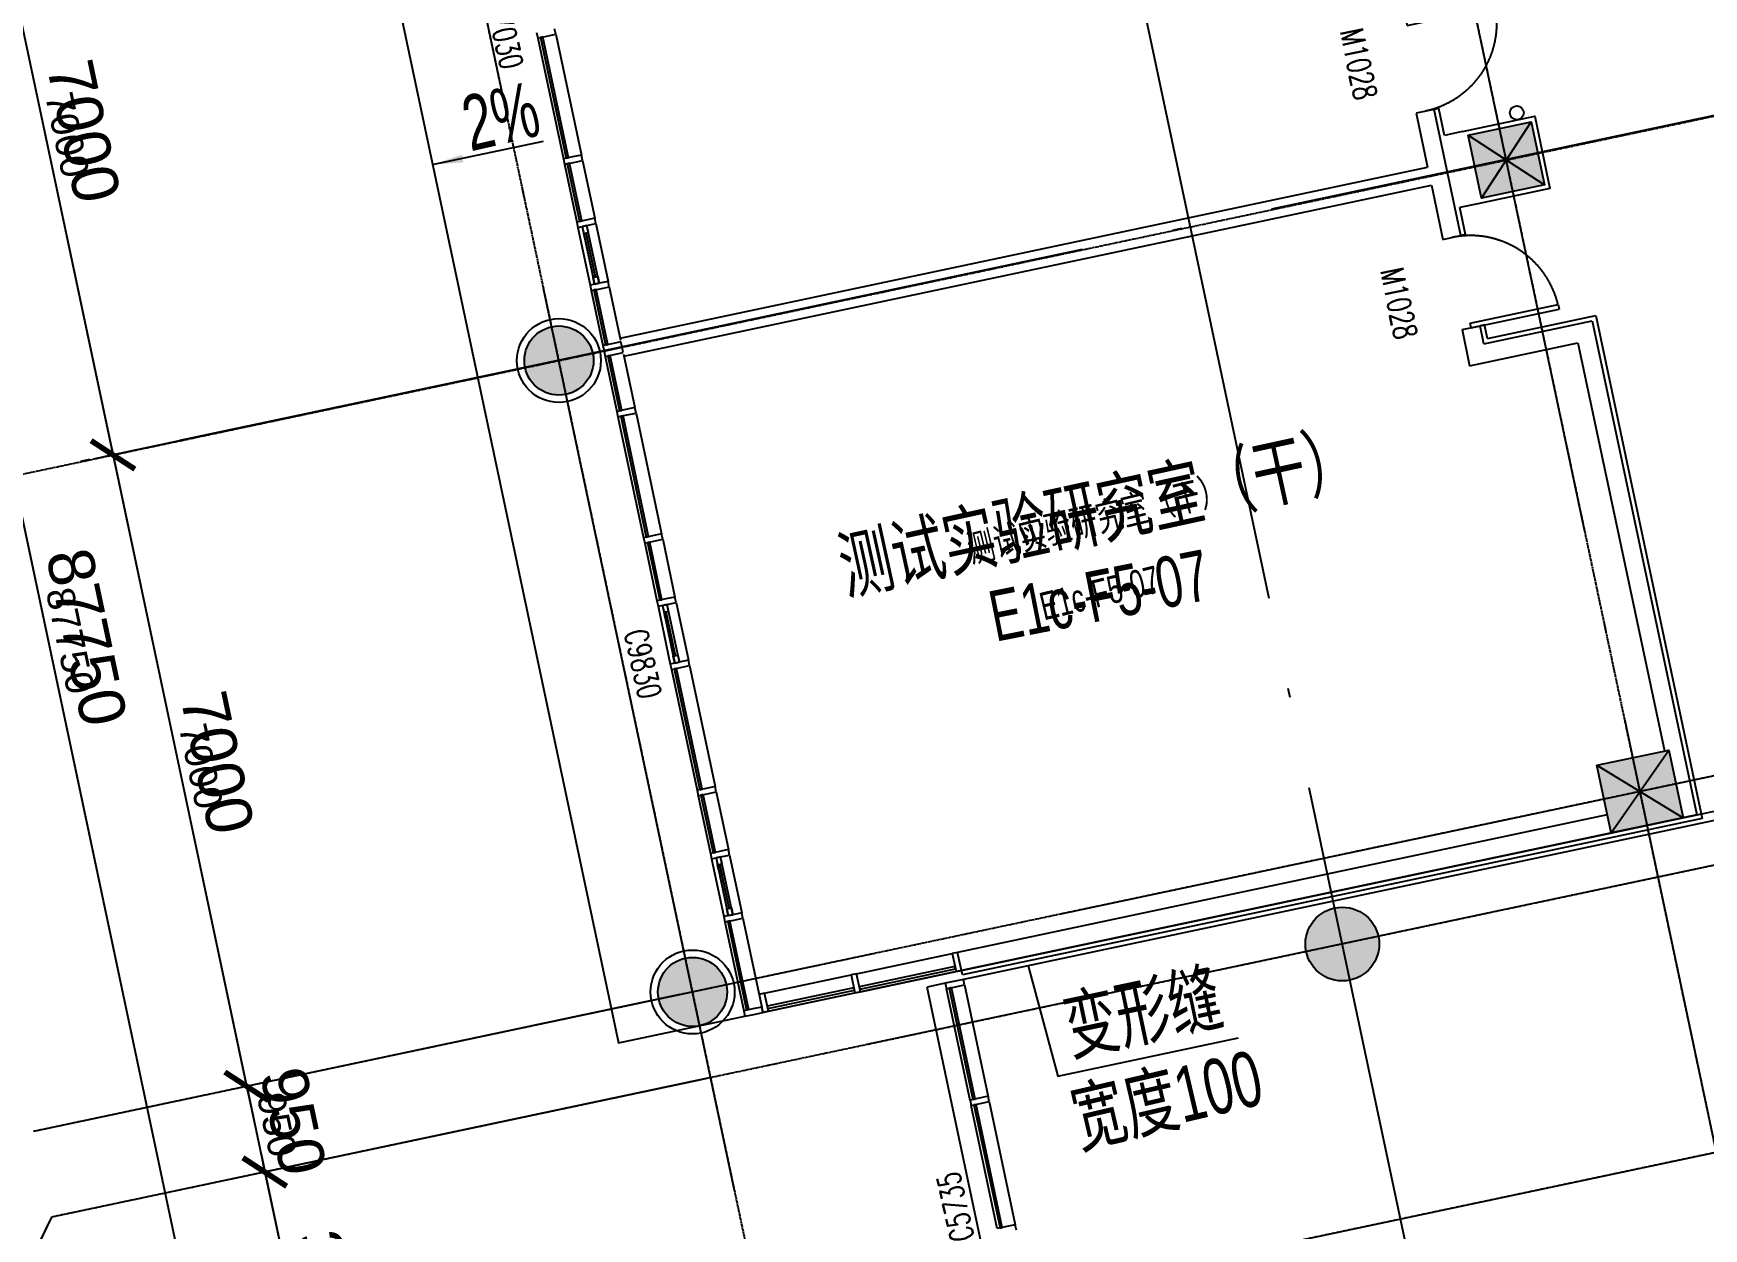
# Model space of a CAD drawing. Header units: millimetres. Extents: x -39175 to 150737, y -15023 to 140542.
# Drawn here: x -21245 to -3135, y 30225 to 43188 of the extents above; entities that cross this region are included whole.
import ezdxf
from ezdxf.enums import TextEntityAlignment as Align

# ---------------------------------------------------------------- set-up
doc = ezdxf.new("R2010")
doc.units = ezdxf.units.MM
doc.header["$LTSCALE"] = 10
for name, pattern in [('DASH', [0.35, 0.25, -0.1]), ('E-RG-1F$0$$0$DOTE', [2.42, 2, -0.2, 0.02, -0.2]), ('E1-RI-5F$0$DASH', [0.35, 0.25, -0.1]), ('XRE2$0$HIDDEN', [0.375, 0.25, -0.125])]:
    doc.linetypes.add(name, pattern=pattern)
for name, color, linetype in [('A—墙体', 7, 'Continuous'), ('A—轴线、尺寸', 1, 'Continuous'), ('A—门窗', 135, 'Continuous'), ('E1-RI-5F$0$A-A-建筑投影线', 53, 'E1-RI-5F$0$DASH'), ('E1-RI-5F$0$A-HOLE', 2, 'Continuous'), ('E1-RI-5F$0$A-ROOF-DRAN', 175, 'Continuous'), ('E1-RI-5F$0$A-SYMB-DOOR', 13, 'Continuous'), ('E1-RI-5F$0$A-SYMB-DOOR1', 4, 'Continuous'), ('E1-RI-5F$0$AUDIT_D_131110141545-10', 7, 'Continuous'), ('I—平面—填充03(灰度)', 250, 'Continuous'), ('I—平面—文字', 40, 'Continuous'), ('I—平面—文字（放大1：100）', 40, 'XRE2$0$HIDDEN'), ('I—平面—装饰面层线', 192, 'Continuous'), ('I—平面—门', 22, 'Continuous'), ('轴线100', 1, 'Continuous')]:
    doc.layers.add(name, color=color, linetype=linetype)
doc.styles.add('ARIAL', font='arial.ttf')
doc.styles.add('E1-RI-5F$0$ECADI-TXT', font='simplex.shx', dxfattribs={"bigfont": 'hztxt.shx'})
doc.styles.add('XD2008', font='SIMYOU.TTF', dxfattribs={"width": 0.7, "height": 600})
doc.dimstyles.new('200', dxfattribs={"dimscale": 200, "dimtxt": 2.5, "dimasz": 2, "dimexe": 1, "dimexo": 1, "dimgap": 0.8, "dimtad": 1, "dimdec": 0, "dimdsep": 46, "dimtxsty": 'ARIAL', "dimblk1": 'ARCHTICK', "dimblk2": 'ARCHTICK', "dimsah": 1, "dimcen": -0.9, "dimdle": 1, "dimclrd": 256, "dimclre": 256, "dimclrt": 40, "dimaunit": 1, "dimadec": 0, "dimazin": 0, "dimtfac": 0.35, "dimtdec": 0, "dimtix": 1, "dimtmove": 2, "dimatfit": 3, "dimldrblk": 'ARCHTICK', "dimfxl": 0, "dimtvp": 0.8, "dimtolj": 1, "dimtzin": 0, "dimarcsym": 0})
doc.dimstyles.new('副本 100', dxfattribs={"dimscale": 100, "dimtxt": 2.5, "dimasz": 2, "dimexe": 1, "dimexo": 1, "dimgap": 0.8, "dimtad": 1, "dimdec": 0, "dimdsep": 46, "dimtxsty": 'ARIAL', "dimblk1": 'ARCHTICK', "dimblk2": 'ARCHTICK', "dimsah": 1, "dimcen": -0.9, "dimdle": 1, "dimclrd": 256, "dimclre": 256, "dimclrt": 40, "dimaunit": 1, "dimadec": 0, "dimazin": 0, "dimtfac": 0.35, "dimtdec": 0, "dimtix": 1, "dimtmove": 2, "dimatfit": 3, "dimldrblk": 'ARCHTICK', "dimfxl": 0, "dimtvp": 0.8, "dimtolj": 1, "dimtzin": 0, "dimarcsym": 0})

# ---------------------------------------------------------------- blocks, each defined once
blk = doc.blocks.new('E-COLS-F5')
at = {"layer": 'I—平面—填充03(灰度)'}
for points in [[(11703224, -6164860), (11703909, -6164715), (11704054, -6165400), (11703369, -6165545)], [(11704620, -6171694), (11705402, -6171529), (11705558, -6172263), (11704775, -6172428)]]:
    blk.add_hatch(color=18, dxfattribs=at).paths.add_polyline_path(points)
h = blk.add_hatch(color=18, dxfattribs=at)
edge = h.paths.add_edge_path()
edge.add_arc((11693367, -6167305), 375, 0, 360)
h = blk.add_hatch(color=18, dxfattribs=at)
edge = h.paths.add_edge_path()
edge.add_arc((11701861, -6173633), 400, 0, 360)
h = blk.add_hatch(color=18, dxfattribs=at)
edge = h.paths.add_edge_path()
edge.add_arc((11701861, -6173633), 400, 0, 360)
h = blk.add_hatch(color=18, dxfattribs=at)
edge = h.paths.add_edge_path()
edge.add_arc((11694816, -6174153), 375, 0, 360)
at = {"layer": 'A—墙体'}
for points in [[(11703224, -6164860), (11703909, -6164715), (11704054, -6165400), (11703369, -6165545)], [(11704620, -6171694), (11705402, -6171529), (11705558, -6172263), (11704775, -6172428)]]:
    blk.add_lwpolyline(points, close=True, dxfattribs=at)
for centre, radius in [((11693367, -6167305), 375), ((11701861, -6173633), 400), ((11694816, -6174153), 375)]:
    blk.add_circle(centre, radius, dxfattribs=at)
at = {"layer": 'I—平面—装饰面层线'}
for p, q in [((11703165, -6164822), (11702969, -6164863)), ((11703331, -6165604), (11703135, -6165646))]:
    blk.add_line(p, q, dxfattribs=at)
blk.add_lwpolyline([(11703165, -6164822), (11703948, -6164656), (11704113, -6165439), (11703331, -6165604)], dxfattribs=at)
blk = doc.blocks.new('E1-RI-5F$0$$DORLIB2D$00000001')
for p, q in [((0.45, 0.975), (0.5, 0.975)), ((0.45, 0), (0.45, 0.975)), ((0.5, 0), (0.5, 0.975)), ((0.5, 0), (0.45, 0))]:
    blk.add_line(p, q)
at = {"layer": 'I—平面—门', "color": 8, "linetype": 'DASH', "ltscale": 20}
blk.add_arc((0.475, 0), 0.975, 91.4693, 180, dxfattribs=at)
blk = doc.blocks.new('E1-RI-5F$0$ECADI-TAG-DOOR')
blk = doc.blocks.new('E1-RI-5F$0$ERDFG1')
at = {"layer": 'E1-RI-5F$0$A-ROOF-DRAN'}
blk.add_circle((911, 47412), 75, dxfattribs=at)
blk = doc.blocks.new('_ArchTick')
at = {"color": 0, "linetype": 'ByBlock', "const_width": 0.15}
blk.add_lwpolyline([(-0.5, -0.5), (0.5, 0.5)], dxfattribs=at)
blk = doc.blocks.new('*D4621')
at = {"layer": 'A—轴线、尺寸', "linetype": 'ByBlock', "lineweight": -2}
for p, q in [((-23999, 80781), (-30358, 79435)), ((-30203, 79672), (-11947, -6567)), ((-5826, -5066), (-12184, -6412))]:
    blk.add_line(p, q, dxfattribs=at)
at = {"layer": 'Defpoints', "color": 0, "linetype": 'ByBlock'}
for p in [(-23803, 80823), (-5630, -5025), (-11989, -6371)]:
    blk.add_point(p, dxfattribs=at)
at = {"layer": 'A—轴线、尺寸', "linetype": 'ByBlock', "lineweight": -2, "xscale": 400, "yscale": 400, "zscale": 400}
for p, rotation in [((-30162, 79477), 101.9526484581255), ((-11989, -6371), 281.9526484581255)]:
    blk.add_blockref('_ArchTick', p, dxfattribs=dict(at, rotation=rotation))
at = {"layer": 'A—轴线、尺寸', "color": 40, "linetype": 'ByBlock', "insert": (-20669, 36639), "char_height": 500, "attachment_point": 5, "rotation": 281.9526, "style": 'ARIAL'}
blk.add_mtext('\\A1;87750', dxfattribs=at)
blk = doc.blocks.new('*D4627')
at = {"layer": 'A—轴线、尺寸', "linetype": 'ByBlock', "lineweight": -2}
for p, q in [((-13996, 31842), (-18931, 30797)), ((-18777, 31034), (-18063, 27659)), ((-13408, 28849), (-18300, 27813))]:
    blk.add_line(p, q, dxfattribs=at)
at = {"layer": 'Defpoints', "color": 0, "linetype": 'ByBlock'}
for p in [(-13801, 31883), (-13212, 28890), (-18104, 27855)]:
    blk.add_point(p, dxfattribs=at)
at = {"layer": 'A—轴线、尺寸', "linetype": 'ByBlock', "lineweight": -2, "xscale": 400, "yscale": 400, "zscale": 400}
for p, rotation in [((-18736, 30839), 101.9526484581255), ((-18104, 27855), 281.9526484581255)]:
    blk.add_blockref('_ArchTick', p, dxfattribs=dict(at, rotation=rotation))
at = {"layer": 'A—轴线、尺寸', "color": 40, "linetype": 'ByBlock', "insert": (-18013, 29433), "char_height": 500, "attachment_point": 5, "rotation": 281.9526, "style": 'ARIAL'}
blk.add_mtext('\\A1;3050', dxfattribs=at)
blk = doc.blocks.new('*D4628')
at = {"layer": 'A—轴线、尺寸', "linetype": 'ByBlock', "lineweight": -2}
for p, q in [((-14236, 32762), (-19128, 31726)), ((-18932, 31768), (-19015, 32159)), ((-18932, 31768), (-18736, 30838)), ((-14040, 31832), (-18931, 30797)), ((-18736, 30838), (-18653, 30447))]:
    blk.add_line(p, q, dxfattribs=at)
at = {"layer": 'Defpoints', "color": 0, "linetype": 'ByBlock'}
for p in [(-14041, 32803), (-13844, 31874), (-18736, 30838)]:
    blk.add_point(p, dxfattribs=at)
at = {"layer": 'A—轴线、尺寸', "linetype": 'ByBlock', "lineweight": -2, "xscale": 400, "yscale": 400, "zscale": 400}
for p, rotation in [((-18932, 31768), 281.9526484581255), ((-18736, 30838), 101.9526484581255)]:
    blk.add_blockref('_ArchTick', p, dxfattribs=dict(at, rotation=rotation))
at = {"layer": 'A—轴线、尺寸', "color": 40, "linetype": 'ByBlock', "insert": (-18428, 31389), "char_height": 500, "attachment_point": 5, "rotation": 281.9526, "style": 'ARIAL'}
blk.add_mtext('\\A1;950', dxfattribs=at)
blk = doc.blocks.new('*D4629')
at = {"layer": 'A—轴线、尺寸', "linetype": 'ByBlock', "lineweight": -2}
for p, q in [((-15686, 39610), (-20578, 38575)), ((-20424, 38812), (-18891, 31572)), ((-14237, 32762), (-19128, 31727))]:
    blk.add_line(p, q, dxfattribs=at)
at = {"layer": 'Defpoints', "color": 0, "linetype": 'ByBlock'}
for p in [(-15491, 39652), (-14041, 32803), (-18932, 31768)]:
    blk.add_point(p, dxfattribs=at)
at = {"layer": 'A—轴线、尺寸', "linetype": 'ByBlock', "lineweight": -2, "xscale": 400, "yscale": 400, "zscale": 400}
for p, rotation in [((-20382, 38616), 101.9526484581255), ((-18932, 31768), 281.9526484581255)]:
    blk.add_blockref('_ArchTick', p, dxfattribs=dict(at, rotation=rotation))
at = {"layer": 'A—轴线、尺寸', "color": 40, "linetype": 'ByBlock', "insert": (-19251, 35278), "char_height": 500, "attachment_point": 5, "rotation": 281.9526, "style": 'ARIAL'}
blk.add_mtext('\\A1;7000', dxfattribs=at)
blk = doc.blocks.new('*D4630')
at = {"layer": 'A—轴线、尺寸', "linetype": 'ByBlock', "lineweight": -2}
for p, q in [((-17136, 46459), (-22028, 45423)), ((-21873, 45660), (-20341, 38421)), ((-15686, 39610), (-20578, 38575))]:
    blk.add_line(p, q, dxfattribs=at)
at = {"layer": 'Defpoints', "color": 0, "linetype": 'ByBlock'}
for p in [(-16940, 46500), (-15491, 39652), (-20382, 38616)]:
    blk.add_point(p, dxfattribs=at)
at = {"layer": 'A—轴线、尺寸', "linetype": 'ByBlock', "lineweight": -2, "xscale": 400, "yscale": 400, "zscale": 400}
for p, rotation in [((-21832, 45464), 101.9526484581255), ((-20382, 38616), 281.9526484581255)]:
    blk.add_blockref('_ArchTick', p, dxfattribs=dict(at, rotation=rotation))
at = {"layer": 'A—轴线、尺寸', "color": 40, "linetype": 'ByBlock', "insert": (-20701, 42126), "char_height": 500, "attachment_point": 5, "rotation": 281.9526, "style": 'ARIAL'}
blk.add_mtext('\\A1;7000', dxfattribs=at)
blk = doc.blocks.new('*D4818')
at = {"layer": 'Defpoints', "color": 0}
for p in [(-279217, 83848), (-261044, -1999), (-267403, -3345)]:
    blk.add_point(p, dxfattribs=at)
at = {"layer": '轴线100', "lineweight": -2}
for p, q in [((-279315, 83828), (-285674, 82482)), ((-285597, 82600), (-267382, -3443)), ((-261142, -2020), (-267501, -3366))]:
    blk.add_line(p, q, dxfattribs=at)
at = {"layer": '轴线100', "lineweight": -2, "xscale": 200, "yscale": 200, "zscale": 200}
for p, rotation in [((-285576, 82502), 101.9526484623766), ((-267403, -3345), 281.9526484623766)]:
    blk.add_blockref('_ArchTick', p, dxfattribs=dict(at, rotation=rotation))
at = {"layer": '轴线100', "color": 40, "insert": (-276261, 39627), "char_height": 300, "attachment_point": 5, "rotation": 281.9526, "style": 'ARIAL'}
blk.add_mtext('\\A1;87750', dxfattribs=at)
blk = doc.blocks.new('*D4824')
at = {"layer": 'Defpoints', "color": 0}
for p in [(-269215, 34909), (-268626, 31916), (-273518, 30880)]:
    blk.add_point(p, dxfattribs=at)
at = {"layer": '轴线100', "lineweight": -2}
for p, q in [((-269313, 34888), (-274248, 33843)), ((-274170, 33962), (-273497, 30782)), ((-268724, 31895), (-273616, 30860))]:
    blk.add_line(p, q, dxfattribs=at)
at = {"layer": '轴线100', "lineweight": -2, "xscale": 200, "yscale": 200, "zscale": 200}
for p, rotation in [((-274150, 33864), 101.9526484623766), ((-273518, 30880), 281.9526484623766)]:
    blk.add_blockref('_ArchTick', p, dxfattribs=dict(at, rotation=rotation))
at = {"layer": '轴线100', "color": 40, "insert": (-273606, 32421), "char_height": 300, "attachment_point": 5, "rotation": 281.9526, "style": 'ARIAL'}
blk.add_mtext('\\A1;3050', dxfattribs=at)
blk = doc.blocks.new('*D4825')
at = {"layer": 'Defpoints', "color": 0}
for p in [(-269455, 35829), (-269258, 34899), (-274150, 33864)]:
    blk.add_point(p, dxfattribs=at)
at = {"layer": '轴线100', "lineweight": -2}
for p, q in [((-269553, 35808), (-274444, 34773)), ((-274367, 34891), (-274129, 33766)), ((-269356, 34879), (-274248, 33843))]:
    blk.add_line(p, q, dxfattribs=at)
at = {"layer": '轴线100', "lineweight": -2, "xscale": 200, "yscale": 200, "zscale": 200}
for p, rotation in [((-274346, 34793), 101.9526484623766), ((-274150, 33864), 281.9526484623766)]:
    blk.add_blockref('_ArchTick', p, dxfattribs=dict(at, rotation=rotation))
at = {"layer": '轴线100', "color": 40, "insert": (-274020, 34377), "char_height": 300, "attachment_point": 5, "rotation": 281.9526, "style": 'ARIAL'}
blk.add_mtext('\\A1;950', dxfattribs=at)
blk = doc.blocks.new('*D4826')
at = {"layer": 'Defpoints', "color": 0}
for p in [(-270905, 42677), (-269455, 35829), (-274346, 34794)]:
    blk.add_point(p, dxfattribs=at)
at = {"layer": '轴线100', "lineweight": -2}
for p, q in [((-271002, 42657), (-275894, 41621)), ((-275817, 41740), (-274326, 34696)), ((-269553, 35808), (-274444, 34773))]:
    blk.add_line(p, q, dxfattribs=at)
at = {"layer": '轴线100', "lineweight": -2, "xscale": 200, "yscale": 200, "zscale": 200}
for p, rotation in [((-275796, 41642), 101.9526484623766), ((-274346, 34794), 281.9526484623766)]:
    blk.add_blockref('_ArchTick', p, dxfattribs=dict(at, rotation=rotation))
at = {"layer": '轴线100', "color": 40, "insert": (-274843, 38266), "char_height": 300, "attachment_point": 5, "rotation": 281.9526, "style": 'ARIAL'}
blk.add_mtext('\\A1;7000', dxfattribs=at)
blk = doc.blocks.new('*D4827')
at = {"layer": 'Defpoints', "color": 0}
for p in [(-272354, 49526), (-270905, 42677), (-275796, 41642)]:
    blk.add_point(p, dxfattribs=at)
at = {"layer": '轴线100', "lineweight": -2}
for p, q in [((-272452, 49505), (-277344, 48469)), ((-277267, 48588), (-275775, 41544)), ((-271002, 42657), (-275894, 41621))]:
    blk.add_line(p, q, dxfattribs=at)
at = {"layer": '轴线100', "lineweight": -2, "xscale": 200, "yscale": 200, "zscale": 200}
for p, rotation in [((-277246, 48490), 101.9526484623766), ((-275796, 41642), 281.9526484623766)]:
    blk.add_blockref('_ArchTick', p, dxfattribs=dict(at, rotation=rotation))
at = {"layer": '轴线100', "color": 40, "insert": (-276293, 45114), "char_height": 300, "attachment_point": 5, "rotation": 281.9526, "style": 'ARIAL'}
blk.add_mtext('\\A1;7000', dxfattribs=at)
blk = doc.blocks.new('A$C1C9D1350')
at = {"layer": '轴线100', "linetype": 'E-RG-1F$0$$0$DOTE'}
for p, q in [((-249396.2, -8503.3), (-270308.5, 90282.7)), ((-261537.7, -1848.3), (-280580.9, 88108.1)), ((-241859.2, 48822.2), (-278099.9, 41150.3)), ((-232045.3, 43748.2), (-276658.9, 34303.8)), ((-234164, 42328.7), (-276463.3, 33374.2)), ((-229790.5, 40136.9), (-275835.1, 30389.6))]:
    blk.add_line(p, q, dxfattribs=at)
at = {"layer": '轴线100', "linetype": 'ByBlock'}
blk.add_line((-276462.2, 33374.4), (-276599.8, 33090.8), dxfattribs=at)
at = {"layer": '轴线100'}
for base, p1, p2, picture, middle in [((-267402.7, -3345.3), (-279217, 83848.4), (-261044, -1999.2), '*D4818', (-276261.3, 39626.8)), ((-275796.2, 41641.8), (-272354.3, 49525.5), (-270904.6, 42677.3), '*D4827', (-276292.9, 45114.2)), ((-274346.5, 34793.5), (-270904.6, 42677.3), (-269454.9, 35829.1), '*D4826', (-274843.2, 38266)), ((-274149.7, 33863.9), (-269454.9, 35828.8), (-269258.1, 34899.4), '*D4825', (-274019.9, 34376.9)), ((-273518.1, 30880.3), (-269214.7, 34908.9), (-268626.5, 31915.8), '*D4824', (-273605.7, 32420.5))]:
    dim = blk.add_linear_dim(base=base, p1=p1, p2=p2, angle=281.95265, dimstyle='副本 100', override={"dimtxt": 3}, dxfattribs=at)
    dim.commit()
    dim.dimension.update_dxf_attribs({"geometry": picture, "text_midpoint": middle})

msp = doc.modelspace()

# ---------------------------------------------------------------- linework, layer by layer
at = {"layer": 'A—墙体'}
for p, q in [((-6055.8, 42364), (-6251.4, 42322.6)), ((-6251.4, 42322.6), (-6127.2, 41735.5)), ((-5910.8, 41679.2), (-6055.8, 42364)), ((-14882.7, 39882), (-6127.2, 41735.5)), ((-5765.8, 40994.4), (-5910.8, 41679.2)), ((-14841.3, 39686.4), (-6085.7, 41539.8)), ((-6085.7, 41539.8), (-5961.5, 40953)), ((-5961.5, 40953), (-5765.8, 40994.4)), ((-5517.3, 39820.4), (-4342.7, 40069)), ((-4342.7, 40069), (-3208.8, 34712.7)), ((-5754.4, 39974.6), (-5558.7, 40016.1)), ((-5754.4, 39974.6), (-5671.6, 39583.3)), ((-5517.3, 39820.4), (-5558.7, 40016.1)), ((-5671.6, 39583.3), (-4497, 39832)), ((-4497, 39832), (-3559.8, 35405)), ((-3208.8, 34712.6), (-13334.6, 32569)), ((-4179.9, 34711.5), (-11223.7, 33220.4))]:
    msp.add_line(p, q, dxfattribs=at)
at = {"layer": 'A—轴线、尺寸', "linetype": 'E-RG-1F$0$$0$DOTE', "ltscale": 500}
for p, q in [((5602.2, -9566), (-14894.5, 87257.1)), ((2178.1, -10290.8), (-18318.6, 86532.3)), ((-6123.7, -4873.9), (-25166.8, 85082.5)), ((13801.9, 45856.4), (-22679.5, 38133.6)), ((23368.7, 40722.6), (-21244.9, 31278.3)), ((21250, 39303.1), (-21049.2, 30348.6)), ((25623.6, 37111.3), (-20421, 27364))]:
    msp.add_line(p, q, dxfattribs=at)
at = {"layer": 'A—轴线、尺寸', "linetype": 'ByBlock'}
msp.add_line((-21048.1, 30348.9), (-21185.7, 30065.3), dxfattribs=at)
at = {"layer": 'A—门窗', "extrusion": (7.74398e-26, 8.19673e-27, -1)}
for p, q in [((-15788.8, 43196.3), (-15776.3, 43137.6)), ((-15776.3, 43137.6), (-15678.5, 43158.3)), ((-15678.5, 43158.3), (-15580.7, 43179)), ((-15580.7, 43179), (-15593.1, 43237.7)), ((-15401, 41847.3), (-15498.8, 41826.6)), ((-15303.2, 41868), (-15401, 41847.3)), ((-15290.7, 41809.3), (-15303.2, 41868)), ((-15498.8, 41826.6), (-15486.4, 41767.9)), ((-15486.4, 41767.9), (-15388.6, 41788.6)), ((-15388.6, 41788.6), (-15290.7, 41809.3)), ((-15256, 41162.5), (-15353.8, 41141.8)), ((-15353.8, 41141.8), (-15341.4, 41083.1)), ((-15158.2, 41183.2), (-15256, 41162.5)), ((-15243.6, 41103.8), (-15145.8, 41124.5)), ((-15145.8, 41124.5), (-15158.2, 41183.2)), ((-15341.4, 41083.1), (-15243.6, 41103.8)), ((-15111, 40477.7), (-15208.9, 40457)), ((-15208.9, 40457), (-15196.4, 40398.3)), ((-15196.4, 40398.3), (-15098.6, 40419)), ((-15013.2, 40498.4), (-15111, 40477.7)), ((-15098.6, 40419), (-15000.8, 40439.7)), ((-15000.8, 40439.7), (-15013.2, 40498.4)), ((-14959.9, 39763.5), (-15057.7, 39742.8)), ((-15057.7, 39742.8), (-15045.3, 39684.1)), ((-15045.3, 39684.1), (-14947.4, 39704.8)), ((-14862, 39784.2), (-14959.9, 39763.5)), ((-14947.4, 39704.8), (-14849.6, 39725.5)), ((-14849.6, 39725.5), (-14862, 39784.2)), ((-14723.3, 39128.8), (-14821.1, 39108)), ((-14710.8, 39070.1), (-14723.3, 39128.8)), ((-14821.1, 39108), (-14918.9, 39087.3)), ((-14918.9, 39087.3), (-14906.5, 39028.6)), ((-14906.5, 39028.6), (-14808.7, 39049.3)), ((-14808.7, 39049.3), (-14710.8, 39070.1)), ((-14531.1, 37738.4), (-14629, 37717.7)), ((-14629, 37717.7), (-14616.6, 37659)), ((-14616.6, 37659), (-14518.7, 37679.7)), ((-14433.3, 37759.1), (-14531.1, 37738.4)), ((-14518.7, 37679.7), (-14420.9, 37700.4)), ((-14420.9, 37700.4), (-14433.3, 37759.1)), ((-14386.2, 37053.6), (-14484, 37032.9)), ((-14484, 37032.9), (-14471.6, 36974.2)), ((-14471.6, 36974.2), (-14373.8, 36994.9)), ((-14288.3, 37074.3), (-14386.2, 37053.6)), ((-14373.8, 36994.9), (-14275.9, 37015.6)), ((-14275.9, 37015.6), (-14288.3, 37074.3)), ((-14241.2, 36368.7), (-14339, 36348)), ((-14339, 36348), (-14326.6, 36289.3)), ((-14326.6, 36289.3), (-14228.8, 36310)), ((-14143.4, 36389.5), (-14241.2, 36368.7)), ((-14228.8, 36310), (-14130.9, 36330.8)), ((-14130.9, 36330.8), (-14143.4, 36389.5)), ((-13951.3, 34999.1), (-14049.1, 34978.4)), ((-14049.1, 34978.4), (-14036.7, 34919.7)), ((-13853.4, 35019.8), (-13951.3, 34999.1)), ((-13938.8, 34940.4), (-13841, 34961.1)), ((-13841, 34961.1), (-13853.4, 35019.8)), ((-14036.7, 34919.7), (-13938.8, 34940.4)), ((-13806.3, 34314.3), (-13904.1, 34293.6)), ((-13904.1, 34293.6), (-13891.7, 34234.9)), ((-13891.7, 34234.9), (-13793.9, 34255.6)), ((-13708.5, 34335), (-13806.3, 34314.3)), ((-13793.9, 34255.6), (-13696, 34276.3)), ((-13696, 34276.3), (-13708.5, 34335)), ((-13661.3, 33629.5), (-13759.1, 33608.7)), ((-13759.1, 33608.7), (-13746.7, 33550)), ((-13746.7, 33550), (-13648.9, 33570.8)), ((-13563.5, 33650.2), (-13661.3, 33629.5)), ((-13648.9, 33570.8), (-13551.1, 33591.5)), ((-13551.1, 33591.5), (-13563.5, 33650.2)), ((-12319.6, 32988.4), (-12378.3, 32976)), ((-12378.3, 32976), (-12336.9, 32780.3)), ((-12278.2, 32792.7), (-12319.6, 32988.4)), ((-12336.9, 32780.3), (-12278.2, 32792.7)), ((-11161.5, 32926.9), (-11357.1, 32885.5)), ((-11357.1, 32885.5), (-11344.7, 32826.8)), ((-11344.7, 32826.8), (-11149.1, 32868.2)), ((-11149.1, 32868.2), (-11161.5, 32926.9)), ((-13317.3, 32777.2), (-13376, 32764.7)), ((-13376, 32764.7), (-13334.6, 32569.1)), ((-13275.9, 32581.5), (-13317.3, 32777.2)), ((-13334.6, 32569.1), (-13275.9, 32581.5)), ((-10893.3, 31660), (-11089, 31618.6)), ((-11089, 31618.6), (-11076.5, 31559.9)), ((-11076.5, 31559.9), (-10880.9, 31601.4)), ((-10880.9, 31601.4), (-10893.3, 31660)), ((-10598.2, 30266), (-10793.9, 30224.6)), ((-10585.8, 30207.3), (-10598.2, 30266))]:
    msp.add_line(p, q, dxfattribs=at)
at = {"layer": 'A—门窗'}
for p, q in [((-15776.3, 43137.6), (-15498.8, 41826.6)), ((-15721.6, 43149.2), (-15746.4, 43143.9)), ((-15746.4, 43143.9), (-15468.9, 41833)), ((-15444.1, 41838.2), (-15721.6, 43149.2)), ((-15580.7, 43179), (-15303.2, 41868)), ((-15468.9, 41833), (-15444.1, 41838.2)), ((-15486.4, 41767.9), (-15353.8, 41141.8)), ((-15431.7, 41779.5), (-15456.5, 41774.3)), ((-15456.5, 41774.3), (-15324, 41148.1)), ((-15299.1, 41153.4), (-15431.7, 41779.5)), ((-15290.7, 41809.3), (-15158.2, 41183.2)), ((-15324, 41148.1), (-15299.1, 41153.4)), ((-15145.8, 41124.5), (-15013.2, 40498.4)), ((-15341.4, 41083.1), (-15208.9, 40457)), ((-15243.6, 41103.8), (-15292.9, 41093.4)), ((-15243.6, 41103.8), (-15292.9, 41093.4)), ((-15292.9, 41093.4), (-15277.1, 41018.8)), ((-15292.9, 41093.4), (-15160.3, 40467.2)), ((-15277.1, 41018.8), (-15227.8, 41029.3)), ((-15265.9, 40965.9), (-15277.1, 41018.8)), ((-15277.1, 41018.8), (-15176.1, 40541.8)), ((-15151.3, 40547.1), (-15252.3, 41024.1)), ((-15227.4, 41029.3), (-15243.2, 41103.9)), ((-15110.6, 40477.8), (-15243.2, 41103.9)), ((-15196.4, 40398.3), (-15070.1, 39801.5)), ((-15176.1, 40541.8), (-15126.8, 40552.2)), ((-15160.3, 40467.2), (-15176.1, 40541.8)), ((-15141.7, 40409.9), (-15166.6, 40404.6)), ((-15166.6, 40404.6), (-15040.2, 39807.8)), ((-15111, 40477.7), (-15160.3, 40467.2)), ((-15160.3, 40467.2), (-15111, 40477.7)), ((-15015.4, 39813.1), (-15141.7, 40409.9)), ((-15126.4, 40552.3), (-15110.6, 40477.8)), ((-15000.8, 40439.7), (-14877.8, 39858.8)), ((-14874.4, 39842.9), (-14972.3, 39822.2)), ((-14862, 39784.2), (-14874.4, 39842.9)), ((-14972.3, 39822.2), (-15070.1, 39801.5)), ((-15070.1, 39801.5), (-15057.7, 39742.8)), ((-15057.7, 39742.8), (-14959.9, 39763.5)), ((-15045.3, 39684.1), (-14918.9, 39087.3)), ((-15040.2, 39807.8), (-15015.4, 39813.1)), ((-14990.5, 39695.7), (-15015.4, 39690.4)), ((-15015.4, 39690.4), (-14889, 39093.7)), ((-14864.2, 39098.9), (-14990.5, 39695.7)), ((-14959.9, 39763.5), (-14862, 39784.2)), ((-14846.2, 39709.7), (-14723.3, 39128.8)), ((-14906.5, 39028.6), (-14629, 37717.7)), ((-14889, 39093.7), (-14864.2, 39098.9)), ((-14851.8, 39040.2), (-14876.6, 39035)), ((-14876.6, 39035), (-14599.1, 37724)), ((-14574.2, 37729.3), (-14851.8, 39040.2)), ((-14710.8, 39070.1), (-14433.3, 37759.1)), ((-14599.1, 37724), (-14574.2, 37729.3)), ((-14561.8, 37670.6), (-14586.7, 37665.3)), ((-14429.3, 37044.4), (-14561.8, 37670.6)), ((-14420.9, 37700.4), (-14288.3, 37074.3)), ((-14616.6, 37659), (-14484, 37032.9)), ((-14586.7, 37665.3), (-14454.1, 37039.2)), ((-14471.6, 36974.2), (-14339, 36348)), ((-14454.1, 37039.2), (-14429.3, 37044.4)), ((-14373.8, 36994.9), (-14423.1, 36984.4)), ((-14373.8, 36994.9), (-14423.1, 36984.4)), ((-14423.1, 36984.4), (-14407.3, 36909.9)), ((-14423.1, 36984.4), (-14290.5, 36358.3)), ((-14357.6, 36920.4), (-14373.4, 36995)), ((-14240.8, 36368.8), (-14373.4, 36995)), ((-14275.9, 37015.6), (-14143.4, 36389.5)), ((-14407.3, 36909.9), (-14358, 36920.3)), ((-14396.1, 36856.9), (-14407.3, 36909.9)), ((-14407.3, 36909.9), (-14306.3, 36432.9)), ((-14281.4, 36438.1), (-14382.4, 36915.1)), ((-14306.3, 36432.9), (-14257, 36443.3)), ((-14290.5, 36358.3), (-14306.3, 36432.9)), ((-14256.6, 36443.4), (-14240.8, 36368.8)), ((-14326.6, 36289.3), (-14049.1, 34978.4)), ((-14271.9, 36300.9), (-14296.7, 36295.7)), ((-14296.7, 36295.7), (-14019.2, 34984.7)), ((-14241.2, 36368.7), (-14290.5, 36358.3)), ((-14290.5, 36358.3), (-14241.2, 36368.7)), ((-13994.4, 34990), (-14271.9, 36300.9)), ((-14130.9, 36330.8), (-13853.4, 35019.8)), ((-14019.2, 34984.7), (-13994.4, 34990)), ((-13841, 34961.1), (-13708.5, 34335)), ((-14036.7, 34919.7), (-13904.1, 34293.6)), ((-13981.9, 34931.3), (-14006.8, 34926)), ((-14006.8, 34926), (-13874.2, 34299.9)), ((-13849.4, 34305.2), (-13981.9, 34931.3)), ((-13891.7, 34234.9), (-13759.1, 33608.7)), ((-13874.2, 34299.9), (-13849.4, 34305.2)), ((-13793.9, 34255.6), (-13843.2, 34245.1)), ((-13793.9, 34255.6), (-13843.2, 34245.1)), ((-13843.2, 34245.1), (-13827.4, 34170.6)), ((-13843.2, 34245.1), (-13710.6, 33619)), ((-13777.7, 34181.1), (-13793.5, 34255.7)), ((-13660.9, 33629.5), (-13793.5, 34255.7)), ((-13696, 34276.3), (-13563.5, 33650.2)), ((-13827.4, 34170.6), (-13778.1, 34181)), ((-13816.2, 34117.6), (-13827.4, 34170.6)), ((-13827.4, 34170.6), (-13726.4, 33693.6)), ((-13701.6, 33698.8), (-13802.5, 34175.9)), ((-13726.4, 33693.6), (-13677.1, 33704)), ((-13710.6, 33619), (-13726.4, 33693.6)), ((-13676.7, 33704.1), (-13660.9, 33629.5)), ((-13746.7, 33550), (-13542.7, 32586.4)), ((-13692, 33561.6), (-13716.8, 33556.4)), ((-13716.8, 33556.4), (-13512.8, 32592.7)), ((-13661.3, 33629.5), (-13710.6, 33619)), ((-13710.6, 33619), (-13661.3, 33629.5)), ((-13488, 32597.9), (-13692, 33561.6)), ((-13551.1, 33591.5), (-13347.1, 32627.8)), ((-12319.6, 32988.4), (-11282.4, 33207.9)), ((-11223.7, 33220.4), (-11282.4, 33207.9)), ((-11282.4, 33207.9), (-11241, 33012.3)), ((-11182.3, 33024.7), (-11223.7, 33220.4)), ((-13317.3, 32777.2), (-12378.3, 32976)), ((-11252.6, 33067), (-12289.8, 32847.5)), ((-12284.5, 32822.6), (-11247.3, 33042.2)), ((-12278.2, 32792.7), (-11241, 33012.3)), ((-11247.3, 33042.2), (-11252.6, 33067)), ((-11241, 33012.3), (-11182.3, 33024.7)), ((-12348.5, 32835), (-13287.5, 32636.2)), ((-13282.3, 32611.4), (-12343.2, 32810.2)), ((-13275.9, 32581.5), (-12336.9, 32780.3)), ((-12343.2, 32810.2), (-12348.5, 32835)), ((-12289.8, 32847.5), (-12284.5, 32822.6)), ((-11357.2, 32885.5), (-11555.5, 32843.4)), ((-10393.1, 27365.5), (-11555.5, 32843.4)), ((-11087.9, 31613.7), (-11344.7, 32826.8)), ((-11290, 32838.4), (-11314.8, 32833.1)), ((-11314.8, 32833.1), (-11059.1, 31625)), ((-11034.2, 31630.2), (-11290, 32838.4)), ((-11149.1, 32868.2), (-10892.2, 31655.1)), ((-13444.9, 32607.1), (-13542.7, 32586.4)), ((-13347.1, 32627.8), (-13444.9, 32607.1)), ((-13334.6, 32569.1), (-13347.1, 32627.8)), ((-13287.5, 32636.2), (-13282.3, 32611.4)), ((-13542.7, 32586.4), (-13530.3, 32527.7)), ((-13530.3, 32527.7), (-13432.5, 32548.4)), ((-13432.5, 32548.4), (-13334.6, 32569.1)), ((-10793.9, 30224.6), (-11076.5, 31559.9)), ((-11059.1, 31625), (-11034.2, 31630.2)), ((-11021.8, 31571.5), (-11046.6, 31566.3)), ((-11046.6, 31566.3), (-10764, 30230.9)), ((-10739.1, 30236.2), (-11021.8, 31571.5)), ((-10880.9, 31601.4), (-10598.2, 30266)), ((-10764, 30230.9), (-10739.1, 30236.2))]:
    msp.add_line(p, q, dxfattribs=at)
at = {"layer": 'Defpoints'}
for p, q in [((-5544.4, 41398.9), (-5004.6, 42228.7)), ((-5689.4, 42083.7), (-4859.6, 41543.9)), ((-4138.5, 34515.9), (-3511.1, 35415.3)), ((-4293.8, 35249.6), (-3355.8, 34681.5))]:
    msp.add_line(p, q, dxfattribs=at)
at = {"layer": 'E1-RI-5F$0$A-A-建筑投影线', "linetype": 'ByBlock'}
msp.add_lwpolyline([(-25001.4, 79955.2), (-24732.2, 78683.4), (-24732.2, 78683.4), (-14899.3, 32237.8), (-13530.3, 32527.7)], dxfattribs=at)
at = {"layer": 'E1-RI-5F$0$A-HOLE', "linetype": 'Continuous'}
for p, q in [((-11182.3, 33024.6), (13911.6, 38337.4)), ((14030.1, 38259.7), (-11161.5, 32926.8))]:
    msp.add_line(p, q, dxfattribs=at)
at = {"layer": 'I—平面—文字'}
msp.add_line((-16916.3, 41764.3), (-15715.4, 42018.3), dxfattribs=at)
at = {"layer": 'I—平面—文字', "linetype": 'ByBlock'}
msp.add_lwpolyline([(-10459.9, 33075.3), (-10138.7, 31879.3), (-8179.5, 32294)], dxfattribs=at)
at = {"layer": 'I—平面—文字', "extrusion": (7.74398e-26, 8.19673e-27, -1)}
msp.add_solid([(16581.9, 41790), (16598.8, 41872.4), (16920.2, 41763.5)], dxfattribs=at)
at = {"layer": 'I—平面—装饰面层线'}
for p, q in [((-6006.9, 42374.4), (-6055.8, 42364)), ((-5944.7, 42080.8), (-6006.9, 42374.4)), ((-5716.9, 41004.7), (-5779, 41298.1)), ((-5716.9, 41004.7), (-5765.8, 40994.4)), ((-5509.8, 40026.4), (-5558.7, 40016.1)), ((-5478.8, 39879.7), (-5509.8, 40026.4)), ((-5478.8, 39879.7), (-4304.2, 40128.3)), ((-4304.2, 40128.3), (-3149.6, 34674.2)), ((-3149.6, 34674.2), (-11171.9, 32975.9))]:
    msp.add_line(p, q, dxfattribs=at)
msp.add_lwpolyline([(-11171.9, 32975.9), (-11182.2, 33024.7)], dxfattribs=at)
for centre in [(-15546.9, 39639.2), (-14097.2, 32791)]:
    msp.add_circle(centre, 455, dxfattribs=at)

# ---------------------------------------------------------------- block references
at = {"layer": 'A—墙体'}
msp.add_blockref('E-COLS-F5', (-11708913.6, 6206944.1), dxfattribs=at)
at = {"layer": 'E1-RI-5F$0$A-SYMB-DOOR'}
ref = msp.add_blockref('E1-RI-5F$0$ECADI-TAG-DOOR', (-15192.6, 42763.6), dxfattribs=dict(at, xscale=-100.0000000019515, yscale=100, zscale=100, rotation=102.4907867595304))
ref.add_attrib('门窗主编号1', 'C7030', dxfattribs={"height": 250, "rotation": 282.49079, "style": 'E1-RI-5F$0$ECADI-TXT', "width": 0.7}).set_placement((-16174.4, 42781.7), align=Align.RIGHT)
ref = msp.add_blockref('E1-RI-5F$0$ECADI-TAG-DOOR', (-13693.5, 35934.7), dxfattribs=dict(at, xscale=-100.0000000019515, yscale=100, zscale=100, rotation=102.4907867595304))
ref.add_attrib('门窗主编号1', 'C9830', dxfattribs={"height": 250, "rotation": 282.49079, "style": 'E1-RI-5F$0$ECADI-TXT', "width": 0.7}).set_placement((-14675.3, 35952.8), align=Align.RIGHT)
ref = msp.add_blockref('E1-RI-5F$0$ECADI-TAG-DOOR', (-12189.6, 30875), dxfattribs=dict(at, xscale=-100.0000000019515, yscale=100, zscale=100, rotation=282.4907867595304))
ref.add_attrib('门窗主编号1', 'C5735', dxfattribs={"height": 250, "rotation": 102.49079, "style": 'E1-RI-5F$0$ECADI-TXT', "width": 0.7}).set_placement((-11207.9, 30856.9), align=Align.RIGHT)
at = {"layer": 'E1-RI-5F$0$A-SYMB-DOOR1'}
ref = msp.add_blockref('E1-RI-5F$0$ECADI-TAG-DOOR', (-7581.1, 42072.4), dxfattribs=dict(at, xscale=100.0000000018866, yscale=100.0000000018626, zscale=100.0000000022703, rotation=281.9731040339797))
ref.add_attrib('门窗主编号1', 'M1028', dxfattribs={"layer": 'E1-RI-5F$0$A-SYMB-DOOR', "height": 250, "rotation": 281.9731, "style": 'E1-RI-5F$0$ECADI-TXT', "width": 0.7}).set_placement((-6916.2, 42448.5), align=Align.RIGHT)
ref = msp.add_blockref('E1-RI-5F$0$ECADI-TAG-DOOR', (-7144.6, 39476.4), dxfattribs=dict(at, xscale=100.0000000018866, yscale=100.0000000018626, zscale=100.0000000022703, rotation=281.9731040339797))
ref.add_attrib('门窗主编号1', 'M1028', dxfattribs={"layer": 'E1-RI-5F$0$A-SYMB-DOOR', "height": 250, "rotation": 281.9731, "style": 'E1-RI-5F$0$ECADI-TXT', "width": 0.7}).set_placement((-6479.7, 39852.5), align=Align.RIGHT)
at = {"layer": 'E1-RI-5F$0$AUDIT_D_131110141545-10'}
msp.add_blockref('E1-RI-5F$0$ERDFG1', (-6071.9, -5085.5), dxfattribs=at)
at = {"layer": 'I—平面—门', "yscale": 1000, "zscale": -1000}
for p, xscale, rotation in [((-6257, 42832.5), -999.9999999998876, 281.9526484768961), ((-5760.1, 40484.5), 1000.000000000273, 281.9526484770005)]:
    msp.add_blockref('E1-RI-5F$0$$DORLIB2D$00000001', p, dxfattribs=dict(at, xscale=xscale, rotation=rotation))
at = {"layer": '轴线100'}
msp.add_blockref('A$C1C9D1350', (255414.1, -3026), dxfattribs=at)

# ---------------------------------------------------------------- texts
at = {"layer": 'I—平面—文字', "linetype": 'ByBlock', "style": 'XD2008', "width": 0.7}
for s, height, rotation, p in [('2%%%', 600, 12.97605, (-16506.3, 41906.3, 0)), ('测试实验研究室（干）', 600, 12.29713, (-12433.2, 37102, 0)), ('E1c-F5-07', 550, 11.22442, (-10812.7, 36588.1)), ('变形缝', 600, 11.92276, (-9996.2, 32109.1, 0)), ('宽度100', 600, 13.15617, (-9902.4, 31109.8, 0))]:
    msp.add_text(s, height=height, rotation=rotation, dxfattribs=at).set_placement(p)
at = {"layer": 'I—平面—文字（放大1：100）', "linetype": 'ByBlock', "style": 'XD2008', "width": 0.7}
for s, p in [('测试实验研究室（干）', (-11076.1, 37441.9, 0)), ('E1c-F5-07', (-10287.9, 36820.2))]:
    msp.add_text(s, height=300, rotation=13.56387, dxfattribs=at).set_placement(p)

# ---------------------------------------------------------------- dimensions: what is measured, and where the dimension line sits
at = {"layer": 'A—轴线、尺寸', "linetype": 'ByBlock'}
for base, p1, p2, picture, middle in [((-11988.7, -6370.9), (-23802.9, 80822.8), (-5629.9, -5024.7), '*D4621', (-20669.1, 36638.9)), ((-20382.1, 38616.2), (-16940.3, 46499.9), (-15490.6, 39651.7), '*D4630', (-20700.7, 42126.3)), ((-18932.4, 31768), (-15490.6, 39651.7), (-14040.8, 32803.5), '*D4629', (-19251, 35278.1)), ((-18735.6, 30838.3), (-14040.8, 32803.2), (-13844.1, 31873.8), '*D4628', (-18427.7, 31389)), ((-18104, 27854.7), (-13800.6, 31883.3), (-13212.4, 28890.2), '*D4627', (-18013.4, 29432.7))]:
    dim = msp.add_linear_dim(base=base, p1=p1, p2=p2, angle=281.95265, dimstyle='200', dxfattribs=at)
    dim.commit()
    dim.dimension.update_dxf_attribs({"geometry": picture, "text_midpoint": middle})

doc.saveas('drawing.dxf')
